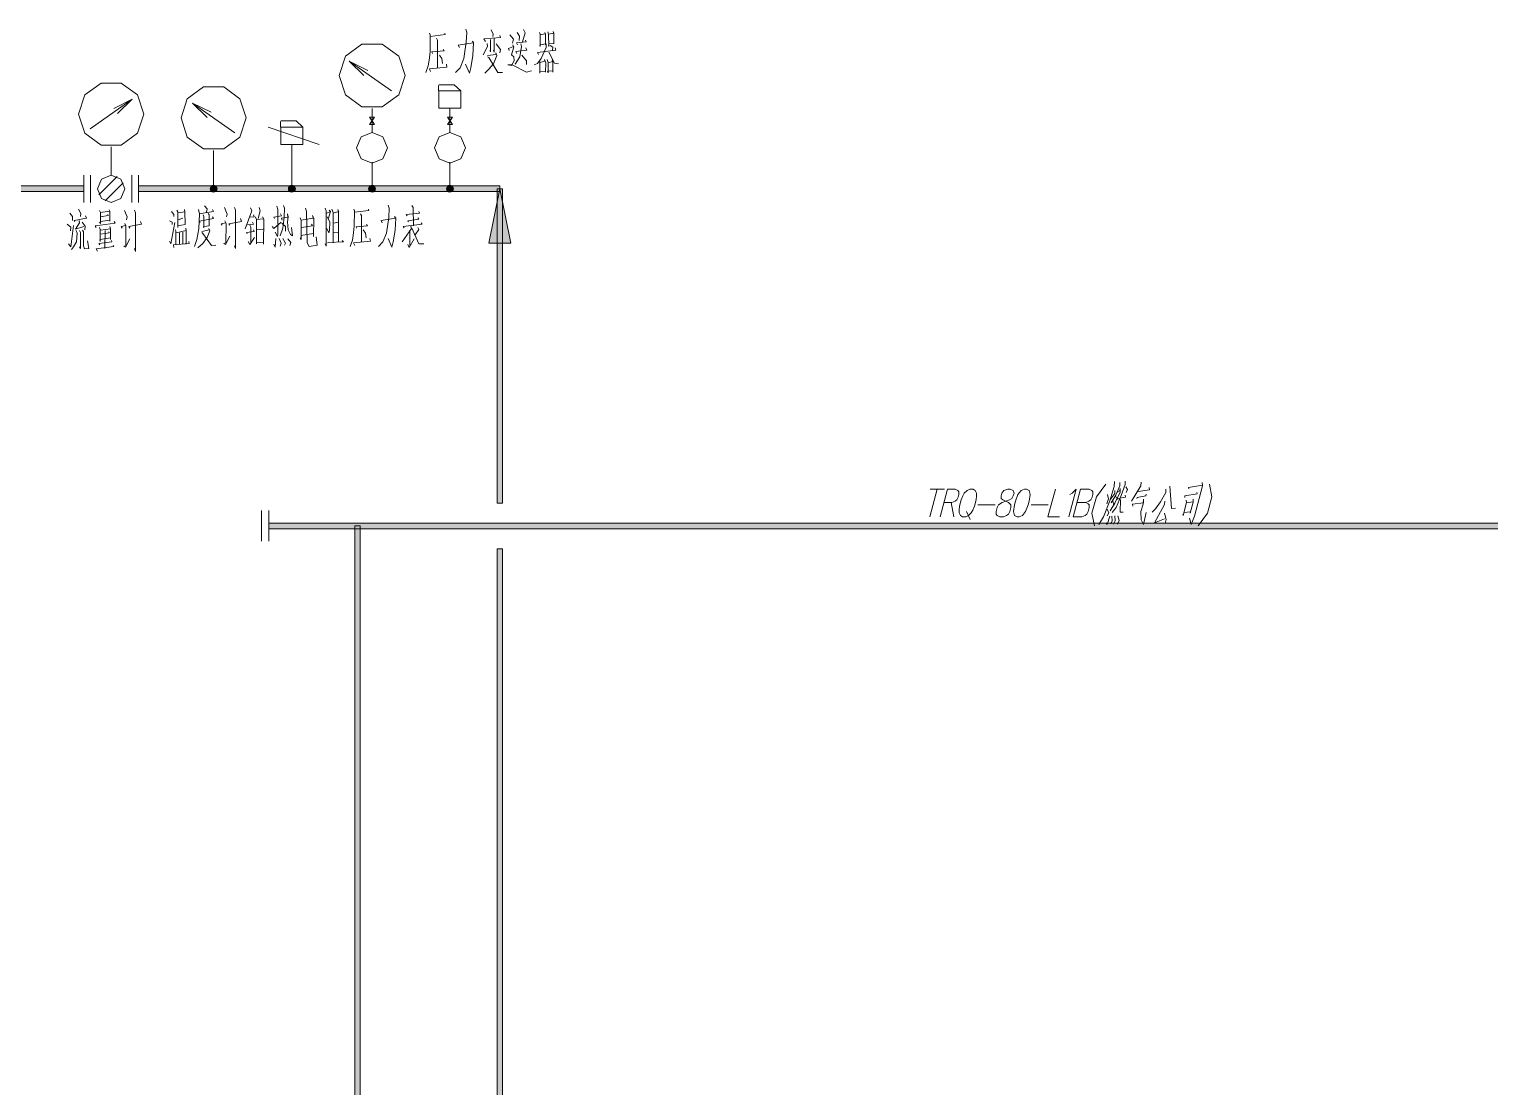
# Model space of a CAD drawing. Header units: millimetres. Extents: x 0 to 829, y 0 to 586.
# Drawn here: x 434.2 to 551.6, y 319.9 to 405 of the extents above; entities that cross this region are included whole.
import ezdxf

# ---------------------------------------------------------------- set-up
doc = ezdxf.new("R2010")
doc.units = ezdxf.units.MM

msp = doc.modelspace()

# ---------------------------------------------------------------- hatches: boundary and pattern name
h = msp.add_hatch(color=0)
h.dxf.hatch_style = 2
h.paths.add_polyline_path([(438.633306, 392.348861), (438.633306, 391.904361), (105.865083, 391.904361), (105.865083, 392.348861)])
h = msp.add_hatch(color=0)
h.dxf.hatch_style = 2
h.paths.add_polyline_path([(472.066056, 392.348861), (472.066056, 391.904361), (443.014806, 391.904361), (443.014806, 392.348861)])
h = msp.add_hatch(color=0)
h.dxf.hatch_style = 2
h.paths.add_polyline_path([(449.064944, 392.126611), (448.863861, 392.327694), (448.800361, 392.235972), (448.779194, 392.126611)])
h = msp.add_hatch(color=0)
h.dxf.hatch_style = 2
h.paths.add_polyline_path([(449.064944, 392.126611), (448.779194, 392.126611), (448.800361, 392.01725), (448.863861, 391.925528)])
h = msp.add_hatch(color=0)
h.dxf.hatch_style = 2
h.paths.add_polyline_path([(449.064944, 392.126611), (449.064944, 392.412361), (448.955583, 392.387667), (448.863861, 392.327694)])
h = msp.add_hatch(color=0)
h.dxf.hatch_style = 2
h.paths.add_polyline_path([(449.064944, 392.126611), (448.863861, 391.925528), (448.955583, 391.865556), (449.064944, 391.844389)])
h = msp.add_hatch(color=0)
h.dxf.hatch_style = 2
h.paths.add_polyline_path([(449.064944, 392.126611), (449.2625, 392.327694), (449.170778, 392.387667), (449.064944, 392.412361)])
h = msp.add_hatch(color=0)
h.dxf.hatch_style = 2
h.paths.add_polyline_path([(449.064944, 392.126611), (449.347167, 392.126611), (449.326, 392.235972), (449.2625, 392.327694)])
h = msp.add_hatch(color=0)
h.dxf.hatch_style = 2
h.paths.add_polyline_path([(449.064944, 392.126611), (449.2625, 391.925528), (449.326, 392.01725), (449.347167, 392.126611)])
h = msp.add_hatch(color=0)
h.dxf.hatch_style = 2
h.paths.add_polyline_path([(449.064944, 392.126611), (449.064944, 391.844389), (449.170778, 391.865556), (449.2625, 391.925528)])
h = msp.add_hatch(color=0)
h.dxf.hatch_style = 2
h.paths.add_polyline_path([(455.3585, 392.126611), (455.157417, 392.327694), (455.093917, 392.235972), (455.07275, 392.126611)])
h = msp.add_hatch(color=0)
h.dxf.hatch_style = 2
h.paths.add_polyline_path([(455.3585, 392.126611), (455.07275, 392.126611), (455.093917, 392.01725), (455.157417, 391.925528)])
h = msp.add_hatch(color=0)
h.dxf.hatch_style = 2
h.paths.add_polyline_path([(455.3585, 392.126611), (455.3585, 392.412361), (455.249139, 392.387667), (455.157417, 392.327694)])
h = msp.add_hatch(color=0)
h.dxf.hatch_style = 2
h.paths.add_polyline_path([(455.3585, 392.126611), (455.157417, 391.925528), (455.249139, 391.865556), (455.3585, 391.844389)])
h = msp.add_hatch(color=0)
h.dxf.hatch_style = 2
h.paths.add_polyline_path([(455.3585, 392.126611), (455.559583, 392.327694), (455.464333, 392.387667), (455.3585, 392.412361)])
h = msp.add_hatch(color=0)
h.dxf.hatch_style = 2
h.paths.add_polyline_path([(455.3585, 392.126611), (455.640722, 392.126611), (455.619556, 392.235972), (455.559583, 392.327694)])
h = msp.add_hatch(color=0)
h.dxf.hatch_style = 2
h.paths.add_polyline_path([(455.3585, 392.126611), (455.559583, 391.925528), (455.619556, 392.01725), (455.640722, 392.126611)])
h = msp.add_hatch(color=0)
h.dxf.hatch_style = 2
h.paths.add_polyline_path([(455.3585, 392.126611), (455.3585, 391.844389), (455.464333, 391.865556), (455.559583, 391.925528)])
h = msp.add_hatch(color=0)
h.dxf.hatch_style = 2
h.paths.add_polyline_path([(461.796694, 392.126611), (461.595611, 392.327694), (461.535639, 392.235972), (461.510944, 392.126611)])
h = msp.add_hatch(color=0)
h.dxf.hatch_style = 2
h.paths.add_polyline_path([(461.796694, 392.126611), (461.510944, 392.126611), (461.535639, 392.01725), (461.595611, 391.925528)])
h = msp.add_hatch(color=0)
h.dxf.hatch_style = 2
h.paths.add_polyline_path([(461.796694, 392.126611), (461.796694, 392.412361), (461.687333, 392.387667), (461.595611, 392.327694)])
h = msp.add_hatch(color=0)
h.dxf.hatch_style = 2
h.paths.add_polyline_path([(461.796694, 392.126611), (461.595611, 391.925528), (461.687333, 391.865556), (461.796694, 391.844389)])
h = msp.add_hatch(color=0)
h.dxf.hatch_style = 2
h.paths.add_polyline_path([(461.796694, 392.126611), (461.997778, 392.327694), (461.906056, 392.387667), (461.796694, 392.412361)])
h = msp.add_hatch(color=0)
h.dxf.hatch_style = 2
h.paths.add_polyline_path([(461.796694, 392.126611), (462.078917, 392.126611), (462.05775, 392.235972), (461.997778, 392.327694)])
h = msp.add_hatch(color=0)
h.dxf.hatch_style = 2
h.paths.add_polyline_path([(461.796694, 392.126611), (461.997778, 391.925528), (462.05775, 392.01725), (462.078917, 392.126611)])
h = msp.add_hatch(color=0)
h.dxf.hatch_style = 2
h.paths.add_polyline_path([(461.796694, 392.126611), (461.796694, 391.844389), (461.906056, 391.865556), (461.997778, 391.925528)])
h = msp.add_hatch(color=0)
h.dxf.hatch_style = 2
h.paths.add_polyline_path([(468.0585, 392.126611), (467.857417, 392.327694), (467.797444, 392.235972), (467.77275, 392.126611)])
h = msp.add_hatch(color=0)
h.dxf.hatch_style = 2
h.paths.add_polyline_path([(468.0585, 392.126611), (467.77275, 392.126611), (467.797444, 392.01725), (467.857417, 391.925528)])
h = msp.add_hatch(color=0)
h.dxf.hatch_style = 2
h.paths.add_polyline_path([(468.0585, 392.126611), (468.0585, 392.412361), (467.949139, 392.387667), (467.857417, 392.327694)])
h = msp.add_hatch(color=0)
h.dxf.hatch_style = 2
h.paths.add_polyline_path([(468.0585, 392.126611), (467.857417, 391.925528), (467.949139, 391.865556), (468.0585, 391.844389)])
h = msp.add_hatch(color=0)
h.dxf.hatch_style = 2
h.paths.add_polyline_path([(468.0585, 392.126611), (468.259583, 392.327694), (468.167861, 392.387667), (468.0585, 392.412361)])
h = msp.add_hatch(color=0)
h.dxf.hatch_style = 2
h.paths.add_polyline_path([(468.0585, 392.126611), (468.340722, 392.126611), (468.319556, 392.235972), (468.259583, 392.327694)])
h = msp.add_hatch(color=0)
h.dxf.hatch_style = 2
h.paths.add_polyline_path([(468.0585, 392.126611), (468.259583, 391.925528), (468.319556, 392.01725), (468.340722, 392.126611)])
h = msp.add_hatch(color=0)
h.dxf.hatch_style = 2
h.paths.add_polyline_path([(468.0585, 392.126611), (468.0585, 391.844389), (468.167861, 391.865556), (468.259583, 391.925528)])
h = msp.add_hatch(color=0)
h.dxf.hatch_style = 2
h.paths.add_polyline_path([(472.066056, 392.126611), (472.940944, 387.745111), (471.187639, 387.745111)])
h = msp.add_hatch(color=0)
h.dxf.hatch_style = 2
h.paths.add_polyline_path([(472.288306, 366.860667), (471.843806, 366.860667), (471.843806, 392.126611), (472.288306, 392.126611)])
h = msp.add_hatch(color=0)
h.dxf.hatch_style = 2
h.paths.add_polyline_path([(453.492306, 364.800444), (453.492306, 365.244944), (584.058889, 365.244944), (584.058889, 364.800444)])
h = msp.add_hatch(color=0)
h.dxf.hatch_style = 2
h.paths.add_polyline_path([(460.844194, 294.513), (460.399694, 294.513), (460.399694, 365.022694), (460.844194, 365.022694)])
h = msp.add_hatch(color=0)
h.dxf.hatch_style = 2
h.paths.add_polyline_path([(472.288306, 266.523611), (471.843806, 266.523611), (471.843806, 363.184722), (472.288306, 363.184722)])

# ---------------------------------------------------------------- linework, layer by layer
at = {"color": 0, "lineweight": 0}
for points in [[(466.421611, 404.632583), (466.474528, 404.487944), (466.456889, 403.182667), (466.403972, 402.632333), (466.301667, 401.993806), (466.107639, 401.471694)], [(467.673972, 404.516167), (466.474528, 404.371528)], [(467.067194, 404.08225), (466.979, 404.226889)], [(467.067194, 404.08225), (467.067194, 401.820944)], [(467.673972, 404.516167), (467.656333, 404.632583)], [(469.413167, 404.689028), (469.36025, 403.905861), (469.16975, 402.604111), (468.873417, 401.849167), (468.510056, 401.471694)], [(468.8205, 403.471944), (468.718194, 403.676556), (469.935278, 403.849417), (469.864722, 403.994056), (469.952917, 403.849417), (469.9, 402.833417), (469.744778, 401.849167), (469.621306, 401.41525), (469.307333, 402.138444)], [(469.413167, 404.689028), (469.324972, 404.950083)], [(470.908944, 403.965833), (470.767833, 404.166917), (472.126028, 404.283333), (472.055472, 404.456194)], [(471.325222, 403.126222), (471.325222, 404.110472)], [(471.533361, 404.544389), (471.3605, 404.893639)], [(471.533361, 404.544389), (471.498083, 404.371528)], [(471.603917, 403.094472), (471.603917, 404.226889)], [(473.152611, 404.138694), (472.873917, 404.487944)], [(473.152611, 404.138694), (473.082056, 403.821194)], [(473.498333, 403.704778), (473.413667, 403.849417), (474.179194, 403.937611), (474.126278, 404.08225)], [(473.657083, 404.39975), (473.463056, 404.689028)], [(473.657083, 404.39975), (473.621806, 404.0505)], [(474.108639, 404.660806), (473.9005, 403.937611)], [(474.108639, 404.660806), (473.967528, 404.921861)], [(475.308083, 404.544389), (475.255167, 404.689028)], [(475.308083, 404.544389), (475.308083, 403.560139), (475.272806, 403.644806)], [(475.706722, 404.572611), (475.308083, 404.487944)], [(475.706722, 404.572611), (475.674972, 404.689028), (475.742, 404.544389), (475.742, 403.704778), (475.742, 403.761222), (475.343361, 403.704778)], [(475.985417, 404.544389), (475.918389, 404.749)], [(476.405222, 404.632583), (475.967778, 404.544389)], [(475.985417, 404.544389), (476.003056, 403.560139), (475.967778, 403.644806)], [(476.405222, 404.632583), (476.352306, 404.777222), (476.419333, 404.604361), (476.419333, 403.761222), (476.419333, 403.821194), (476.003056, 403.792972)], [(464.446056, 401.22475), (463.941583, 402.784028), (462.615139, 403.747111), (460.97825, 403.747111), (459.651806, 402.784028), (459.143806, 401.22475)], [(466.647389, 403.009806), (466.612111, 403.126222), (467.585778, 403.210889), (467.501111, 403.327306)], [(467.222417, 402.865167), (467.412917, 402.604111), (467.465833, 402.198417)], [(471.081806, 403.560139), (470.736083, 402.893389)], [(471.776778, 402.921611), (471.7415, 403.038028), (471.829694, 402.833417), (471.551, 402.166667), (471.152361, 401.704528), (470.856028, 401.41525)], [(471.081806, 403.560139), (471.046528, 403.792972)], [(471.776778, 402.921611), (471.064167, 402.833417)], [(471.081806, 402.720528), (471.187639, 402.688778), (471.917889, 401.471694), (472.28125, 401.471694)], [(471.272306, 403.239111), (471.325222, 403.126222)], [(471.551, 403.270861), (471.603917, 403.094472)], [(471.759139, 403.761222), (472.126028, 403.327306), (472.073111, 403.038028)], [(472.803361, 403.239111), (472.750444, 403.387278), (473.17025, 403.560139), (473.117333, 403.704778), (473.187889, 403.531917), (472.993861, 402.893389), (473.187889, 402.720528), (473.205528, 402.3995), (472.993861, 402.022028), (472.718694, 402.082), (473.046778, 402.082), (474.196833, 401.499917), (474.613111, 401.616333)], [(473.812306, 403.560139), (473.674722, 402.720528), (473.290194, 402.138444)], [(473.431306, 403.009806), (473.36075, 403.154444), (474.228583, 403.270861), (474.161556, 403.443722)], [(473.812306, 403.560139), (473.74175, 403.761222)], [(473.847583, 402.865167), (474.196833, 402.3995), (474.196833, 402.110222)], [(475.777278, 403.471944), (475.396278, 402.604111), (475.082306, 402.198417), (474.838889, 402.082)], [(475.184611, 402.921611), (475.099944, 403.06625), (476.578083, 403.270861), (476.507528, 403.443722)], [(475.777278, 403.471944), (475.777278, 403.761222)], [(476.003056, 403.094472), (476.47225, 402.226639), (476.786222, 402.166667)], [(476.108889, 403.644806), (476.317028, 403.500167), (476.299389, 403.270861)], [(463.352444, 399.990028), (459.96225, 402.381861)], [(459.96225, 402.381861), (461.447444, 401.6375)], [(459.96225, 402.381861), (461.147583, 401.22475)], [(466.403972, 401.760972), (467.811556, 401.909139), (467.779806, 402.138444)], [(466.403972, 401.760972), (466.492167, 401.559889)], [(475.689083, 402.371278), (475.290444, 402.283083)], [(475.290444, 401.41525), (475.290444, 402.343056)], [(475.689083, 402.371278), (475.657333, 402.515917), (475.759639, 402.254861), (475.742, 401.499917), (475.724361, 401.588111), (475.308083, 401.559889)], [(475.950139, 402.283083), (475.883111, 402.515917)], [(475.950139, 402.283083), (475.950139, 401.443472), (475.90075, 401.588111)], [(475.9325, 402.254861), (476.317028, 402.343056), (476.28175, 402.487694), (476.334667, 402.283083), (476.334667, 401.499917), (476.334667, 401.616333), (475.950139, 401.588111)], [(443.445194, 398.127361), (442.94425, 399.669), (441.635444, 400.617972), (440.016194, 400.617972), (438.703861, 399.669), (438.202917, 398.127361)], [(451.682556, 397.816917), (451.181611, 399.355028), (449.872806, 400.307528), (448.253556, 400.307528), (446.94475, 399.355028), (446.443806, 397.816917)], [(459.143806, 401.22475), (459.651806, 399.665472), (460.97825, 398.702389), (462.615139, 398.702389), (463.941583, 399.665472), (464.446056, 401.22475)], [(467.130694, 400.434528), (467.130694, 399.990028)], [(468.40775, 400.480389), (467.176556, 400.480389)], [(468.940444, 399.990028), (468.40775, 400.480389)], [(439.130722, 396.931444), (442.520917, 399.323278)], [(442.520917, 399.323278), (441.032194, 398.578917)], [(442.520917, 399.323278), (441.335583, 398.166167)], [(467.176556, 399.990028), (468.940444, 399.990028)], [(467.176556, 398.596556), (467.176556, 399.990028)], [(468.940444, 399.990028), (468.940444, 398.596556)], [(438.202917, 398.127361), (438.703861, 396.58925), (440.016194, 395.63675), (441.635444, 395.63675), (442.94425, 396.58925), (443.445194, 398.127361)], [(450.758278, 396.621), (447.368083, 399.012833)], [(447.368083, 399.012833), (448.853278, 398.268472)], [(447.368083, 399.012833), (448.553417, 397.855722)], [(461.796694, 398.575389), (461.796694, 396.645694)], [(468.940444, 398.596556), (467.176556, 398.596556)], [(468.0585, 398.596556), (468.0585, 396.645694)], [(446.443806, 397.816917), (446.94475, 396.275278), (448.253556, 395.322778), (449.872806, 395.322778), (451.181611, 396.275278), (451.682556, 397.816917)], [(453.4535, 397.083139), (457.538667, 395.689667)], [(454.427167, 397.527639), (454.427167, 397.083139)], [(455.704222, 397.5735), (454.473028, 397.5735)], [(454.473028, 395.689667), (454.473028, 397.083139)], [(454.473028, 397.083139), (456.240444, 397.083139)], [(456.240444, 397.083139), (455.704222, 397.5735)], [(456.240444, 397.083139), (456.240444, 395.689667)], [(461.599139, 397.876889), (461.99425, 397.876889)], [(461.599139, 397.876889), (461.99425, 397.294806)], [(461.99425, 397.876889), (461.599139, 397.294806)], [(461.99425, 397.294806), (461.599139, 397.294806)], [(468.256056, 397.876889), (467.860944, 397.876889)], [(467.860944, 397.876889), (468.256056, 397.294806)], [(468.256056, 397.876889), (467.860944, 397.294806)], [(468.256056, 397.294806), (467.860944, 397.294806)], [(456.240444, 395.689667), (454.473028, 395.689667)], [(455.3585, 395.689667), (455.3585, 392.126611)], [(463.034944, 395.4145), (462.671583, 396.289389), (461.796694, 396.65275), (460.921806, 396.289389), (460.558444, 395.4145)], [(469.29675, 395.4145), (468.933389, 396.289389), (468.0585, 396.65275), (467.183611, 396.289389), (466.82025, 395.4145)], [(440.824056, 395.506222), (440.824056, 393.22375)], [(449.064944, 395.195778), (449.064944, 392.126611)], [(460.558444, 395.4145), (460.921806, 394.539611), (461.796694, 394.17625), (462.671583, 394.539611), (463.034944, 395.4145)], [(466.82025, 395.4145), (467.183611, 394.539611), (468.0585, 394.17625), (468.933389, 394.539611), (469.29675, 395.4145)], [(461.796694, 394.253861), (461.796694, 392.126611)], [(468.0585, 394.253861), (468.0585, 392.126611)], [(438.633306, 391.033), (438.633306, 393.22375)], [(439.158944, 391.033), (439.158944, 393.22375)], [(441.310889, 393.107333), (439.843333, 391.639778)], [(441.804778, 392.613444), (440.337222, 391.145889)], [(442.489167, 391.033), (442.489167, 393.22375)], [(443.014806, 391.033), (443.014806, 393.22375)], [(437.730194, 389.907639), (437.500889, 390.158111)], [(437.730194, 389.907639), (437.730194, 389.579556)], [(437.913639, 389.494889), (437.86425, 389.579556), (438.859083, 389.770056), (438.774417, 389.935861)], [(438.393417, 390.129889), (438.195861, 390.489722)], [(438.393417, 390.129889), (438.361667, 389.882944)], [(439.966806, 390.214556), (439.966806, 389.329083), (439.885667, 389.438444)], [(439.966806, 390.214556), (439.899778, 390.376833)], [(440.711167, 390.323917), (439.952694, 390.214556)], [(440.580639, 389.964083), (439.966806, 389.854722)], [(440.711167, 390.323917), (440.679417, 390.433278), (440.711167, 390.323917), (440.728806, 389.523111), (440.728806, 389.60425), (439.984444, 389.494889)], [(440.580639, 389.964083), (440.548889, 390.04875)], [(442.11875, 389.854722), (441.889444, 390.376833)], [(442.11875, 389.854722), (442.05525, 389.632472)], [(442.781972, 390.186333), (442.700833, 390.405056)], [(442.781972, 390.186333), (442.781972, 387.092472), (442.714944, 387.314722)], [(445.868778, 390.052278), (445.688861, 390.30275)], [(445.868778, 390.052278), (445.868778, 389.886472)], [(446.18275, 390.274528), (446.11925, 390.412111)], [(446.18275, 390.274528), (446.18275, 389.004528)], [(446.747194, 390.274528), (446.715444, 390.465028), (446.747194, 390.274528), (446.764833, 389.251472), (446.200389, 389.142111)], [(446.747194, 390.274528), (446.200389, 390.189861)], [(446.218028, 389.639528), (446.581389, 389.748889)], [(447.840806, 390.465028), (447.921944, 390.108722), (447.872556, 388.891639), (447.70675, 388.037917), (447.526833, 387.484056)], [(449.050833, 390.30275), (447.907833, 390.108722)], [(447.988972, 389.417278), (447.921944, 389.526639), (449.050833, 389.720667), (448.966167, 389.85825)], [(448.271194, 389.886472), (448.221806, 390.024056)], [(448.271194, 389.886472), (448.271194, 389.004528), (448.221806, 389.03275)], [(448.634556, 390.136944), (448.701583, 390.024056), (448.701583, 389.142111), (448.288833, 389.085667)], [(448.320583, 390.743722), (448.535778, 390.521472), (448.504028, 390.246306)], [(449.050833, 390.30275), (448.966167, 390.465028)], [(450.158556, 390.0805), (449.925722, 390.606139)], [(450.158556, 390.0805), (450.091528, 389.85825)], [(450.37375, 389.198556), (450.292611, 389.307917), (451.301556, 389.501944), (451.220417, 389.720667)], [(450.821778, 390.412111), (450.737111, 390.630833)], [(450.821778, 390.412111), (450.821778, 387.321778), (450.75475, 387.5405)], [(452.134111, 390.338028), (451.587306, 388.902222)], [(452.331667, 389.868833), (451.936556, 389.840611)], [(452.134111, 390.338028), (452.017694, 390.5885)], [(452.331667, 389.868833), (452.268167, 390.034639)], [(452.515111, 389.674806), (452.398694, 389.868833)], [(452.515111, 389.650111), (453.061917, 389.703028), (452.994889, 389.868833), (453.093667, 389.674806), (453.079556, 387.660444)], [(452.797333, 390.338028), (452.649167, 389.73125)], [(452.797333, 390.338028), (452.712667, 390.613194)], [(453.957972, 389.73125), (453.890944, 389.840611), (454.518889, 389.9535), (454.451861, 390.119306)], [(454.236667, 390.447389), (454.222556, 388.46125), (454.187278, 388.295444), (454.021472, 388.627056)], [(454.236667, 390.447389), (454.137889, 390.726083)], [(454.769361, 390.560278), (454.734083, 389.815917), (454.617667, 388.958667), (454.420111, 388.351889)], [(454.585917, 389.593667), (454.518889, 389.759472), (455.033944, 389.840611), (454.998667, 390.119306), (455.048056, 389.868833), (454.998667, 389.456083), (455.048056, 388.821083), (455.2315, 388.46125), (455.397306, 388.351889), (455.330278, 389.015111)], [(454.769361, 390.560278), (454.684694, 390.779)], [(456.109917, 389.565444), (456.011139, 389.787694)], [(457.069472, 389.759472), (457.002444, 389.978194), (457.10475, 389.73125), (457.087111, 388.295444), (457.087111, 388.517694), (456.074639, 388.380111)], [(457.069472, 389.759472), (456.109917, 389.593667)], [(456.540306, 390.285111), (456.441528, 390.560278)], [(456.540306, 390.285111), (456.572056, 387.773333), (456.737861, 387.494639), (457.383444, 387.579306), (457.302306, 388.267222)], [(458.113694, 390.338028), (458.029028, 390.560278)], [(458.113694, 390.338028), (458.113694, 387.522861), (458.029028, 387.688667)], [(458.113694, 390.144), (458.445306, 390.309806)], [(458.395917, 389.456083), (458.194833, 389.868833)], [(458.360639, 390.394472), (458.445306, 390.285111), (458.261861, 389.674806)], [(458.674611, 390.228667), (458.575833, 390.475611)], [(459.122639, 390.285111), (458.674611, 390.172222)], [(458.674611, 390.228667), (458.674611, 387.773333)], [(459.122639, 390.285111), (459.055611, 390.447389), (459.108528, 390.285111), (459.108528, 387.882694)], [(460.332667, 390.496778), (460.382056, 390.359194), (460.367944, 389.117417), (460.318556, 388.591778), (460.21625, 387.985), (460.036333, 387.487583)], [(461.525056, 390.387417), (460.382056, 390.249833)], [(460.9465, 389.974667), (460.861833, 390.11225)], [(460.9465, 389.974667), (460.9465, 387.819194)], [(461.525056, 390.387417), (461.510944, 390.496778)], [(463.183111, 390.553222), (463.133722, 389.808861), (462.950278, 388.567083), (462.668056, 387.847417), (462.322333, 387.487583)], [(462.618667, 389.392583), (462.519889, 389.586611), (463.680528, 389.752417), (463.6135, 389.89), (463.694639, 389.752417), (463.64525, 388.785806), (463.497083, 387.847417), (463.380667, 387.434667), (463.084333, 388.122583)], [(463.183111, 390.553222), (463.098444, 390.800167)], [(464.622444, 389.946444), (464.541306, 390.055806), (465.617278, 390.165167), (465.55025, 390.306278)], [(464.738861, 389.47725), (464.671833, 389.558389), (465.55025, 389.671278), (465.483222, 389.780639)], [(464.985806, 390.775472), (465.102222, 390.609667), (465.119861, 389.145639)], [(437.582028, 389.025694), (437.285694, 389.272639)], [(437.582028, 389.025694), (437.564389, 388.750528)], [(437.582028, 387.452306), (437.814861, 389.163278)], [(438.097083, 388.5565), (438.047694, 387.865056), (437.814861, 387.452306), (437.649056, 387.233583)], [(438.294639, 389.385528), (437.963028, 388.888111), (438.62625, 389.082139)], [(438.097083, 388.5565), (438.030056, 388.77875)], [(438.294639, 389.385528), (438.262889, 389.579556)], [(438.361667, 388.612944), (438.361667, 387.314722), (438.277, 387.452306)], [(438.361667, 388.612944), (438.294639, 388.77875)], [(438.509833, 389.438444), (438.742667, 389.110361), (438.725028, 388.831667)], [(438.527472, 388.803444), (438.5945, 388.665861), (438.5945, 387.536972), (438.675639, 387.2865), (439.024889, 387.314722), (438.940222, 387.949722)], [(439.621083, 388.997472), (439.554056, 389.135056), (441.145083, 389.357306), (441.060417, 389.494889)], [(439.952694, 388.859889), (439.885667, 388.997472)], [(439.952694, 388.859889), (439.952694, 387.893278), (439.917417, 388.030861)], [(440.764083, 388.916333), (440.711167, 389.082139), (440.778194, 388.916333), (440.778194, 388.059083), (440.778194, 388.171972), (439.952694, 388.059083)], [(440.764083, 388.916333), (439.966806, 388.803444)], [(440.679417, 388.584722), (439.966806, 388.475361)], [(440.330167, 387.314722), (440.347806, 388.77875)], [(440.679417, 388.584722), (440.630028, 388.665861)], [(441.706, 388.96925), (441.638972, 389.082139), (442.005861, 389.163278), (441.921194, 389.329083), (442.019972, 389.110361), (442.005861, 387.50875)], [(442.337472, 388.96925), (442.252806, 389.082139), (443.26175, 389.272639), (443.180611, 389.494889)], [(445.720611, 389.4455), (445.523056, 389.554861)], [(445.635944, 387.706306), (445.935806, 389.417278)], [(445.720611, 389.4455), (445.720611, 389.251472)], [(446.016944, 388.729361), (445.985194, 388.838722)], [(446.016944, 388.729361), (446.016944, 387.649861)], [(446.052222, 388.58825), (446.863611, 388.782278), (446.828333, 388.948083), (446.863611, 388.782278), (446.863611, 387.678083)], [(446.334444, 388.58825), (446.334444, 387.649861)], [(446.599028, 387.678083), (446.581389, 388.644694)], [(448.733333, 388.8105), (448.669833, 388.919861), (448.768611, 388.729361), (448.535778, 388.203722), (448.204167, 387.734528), (447.791417, 387.374694)], [(448.105389, 388.616472), (448.204167, 388.535333), (448.899139, 387.568722), (449.248389, 387.596944)], [(448.733333, 388.8105), (448.123028, 388.701139)], [(449.745806, 389.198556), (449.678778, 389.307917), (450.042139, 389.389056), (449.961, 389.554861), (450.059778, 389.336139), (450.042139, 387.734528)], [(451.753111, 388.489472), (451.703722, 388.598833), (452.317556, 388.6835), (452.268167, 388.821083)], [(452.268167, 389.290278), (451.788389, 389.233833)], [(452.052972, 389.039806), (451.968306, 389.205611)], [(452.052972, 389.039806), (452.052972, 387.773333)], [(452.268167, 389.290278), (452.1835, 389.427861)], [(452.515111, 389.674806), (452.497472, 387.688667)], [(453.044278, 388.874), (452.515111, 388.821083)], [(453.890944, 388.930444), (453.774528, 389.09625)], [(453.890944, 388.930444), (454.487139, 389.427861)], [(454.8505, 389.09625), (454.536528, 389.371417)], [(454.8505, 389.09625), (454.832861, 388.711722)], [(456.109917, 389.565444), (456.092278, 388.0485), (456.02525, 388.186083)], [(457.002444, 389.152694), (456.109917, 389.015111)], [(457.002444, 389.152694), (456.938944, 389.290278)], [(458.395917, 389.456083), (458.378278, 388.764639), (458.328889, 388.570611), (458.163083, 388.930444)], [(458.69225, 389.371417), (459.108528, 389.427861)], [(459.108528, 388.627056), (458.69225, 388.570611)], [(460.547861, 388.951611), (460.516111, 389.060972), (461.443917, 389.145639), (461.35925, 389.255)], [(461.094667, 388.814028), (461.278111, 388.567083), (461.3275, 388.179028)], [(464.971694, 388.923389), (464.209694, 387.847417)], [(464.389611, 388.979833), (464.308472, 389.089194), (465.814833, 389.283222), (465.733694, 389.392583)], [(464.82, 387.57225), (464.82, 388.785806)], [(464.971694, 388.923389), (464.922306, 389.117417)], [(465.567889, 387.709833), (465.003444, 388.951611)], [(465.567889, 388.84225), (465.250389, 388.4295)], [(465.567889, 388.84225), (465.483222, 389.008056)], [(437.582028, 387.452306), (437.402111, 387.702778)], [(439.635194, 387.2865), (441.042778, 387.480528), (440.993389, 387.589889)], [(439.917417, 387.618111), (439.850389, 387.727472), (440.876972, 387.865056), (440.862861, 387.977944)], [(441.970583, 387.424083), (441.840056, 387.536972)], [(441.970583, 387.424083), (442.337472, 388.087306)], [(445.635944, 387.706306), (445.505417, 387.900333)], [(445.837028, 387.625167), (447.110556, 387.734528), (447.061167, 387.872111)], [(445.837028, 387.625167), (445.868778, 387.402917)], [(450.010389, 387.649861), (449.876333, 387.76275)], [(450.010389, 387.649861), (450.37375, 388.313083)], [(451.837778, 387.882694), (451.985944, 387.632222), (452.349306, 388.214306)], [(452.483361, 387.773333), (453.061917, 387.82625)], [(454.007361, 387.441722), (453.890944, 387.660444)], [(454.007361, 387.441722), (454.05675, 388.129639)], [(454.487139, 387.745111), (454.321333, 388.129639)], [(454.487139, 387.745111), (454.402472, 387.522861)], [(454.8505, 387.745111), (454.635306, 388.129639)], [(454.8505, 387.745111), (454.751722, 387.579306)], [(455.016306, 388.101417), (455.280889, 387.798028), (455.19975, 387.551083)], [(458.230111, 387.798028), (459.489528, 387.854472), (459.404861, 387.963833)], [(458.230111, 387.798028), (458.261861, 387.773333)], [(460.318556, 387.766278), (461.659111, 387.903861), (461.623833, 388.122583)], [(460.318556, 387.766278), (460.399694, 387.57225)], [(464.671833, 387.653389), (464.78825, 387.406444), (465.16925, 388.097889)], [(465.567889, 387.709833), (465.948889, 387.709833)], [(439.635194, 387.2865), (439.733972, 387.120694)], [(521.433778, 368.183583), (521.465528, 368.589278)], [(522.326306, 368.356444), (522.315722, 368.6175)], [(507.227417, 367.968389), (506.63475, 365.76)], [(506.648861, 367.968389), (507.805972, 367.968389)], [(507.446139, 365.76), (508.035278, 367.968389), (508.673806, 367.968389), (508.874889, 367.862556), (508.963083, 367.756722), (508.966611, 367.548583), (508.910167, 367.336917), (508.79375, 367.12525), (508.652639, 367.019417), (508.391583, 366.917111), (507.756583, 366.917111)], [(516.713611, 367.968389), (516.120944, 365.76), (517.045222, 365.76)], [(517.87425, 367.548583), (518.075333, 367.650889), (518.389306, 367.968389), (517.800167, 365.76)], [(518.145889, 365.76), (518.738556, 367.968389), (519.43, 367.968389), (519.634611, 367.862556), (519.722806, 367.756722), (519.722806, 367.548583), (519.666361, 367.336917), (519.553472, 367.12525), (519.408833, 367.019417), (519.151306, 366.917111), (518.456333, 366.917111)], [(520.759972, 368.388194), (520.012083, 367.372194), (519.655778, 366.038694), (519.856861, 365.022694)], [(521.433778, 368.183583), (521.084528, 367.051167), (520.590639, 365.745889), (520.220222, 365.139111)], [(520.897556, 367.545056), (520.996333, 367.195806), (520.855222, 366.790111)], [(521.49375, 367.629722), (521.091583, 367.079389)], [(521.716, 367.746139), (521.899444, 367.834333), (521.920611, 368.035417), (521.910028, 367.746139), (521.49375, 366.850083), (521.105694, 366.239778)], [(521.881806, 368.240028), (521.567833, 367.485083), (521.197417, 366.878306)], [(522.326306, 368.356444), (522.005278, 367.456861), (521.589, 366.500833), (521.275028, 366.095139)], [(521.49375, 367.629722), (521.49375, 367.862556)], [(521.641917, 367.224028), (521.550194, 367.428639)], [(521.744222, 367.139361), (521.719528, 367.224028), (522.340417, 367.340444), (522.315722, 367.485083)], [(521.881806, 368.240028), (521.888861, 368.501083)], [(522.38275, 368.151833), (522.520333, 367.95075), (522.393333, 367.717917)], [(523.585722, 368.240028), (522.830778, 367.022944)], [(523.268222, 367.224028), (523.275278, 367.312222), (523.991417, 367.428639), (523.998472, 367.573278)], [(524.280694, 367.922528), (523.367, 367.777889)], [(523.585722, 368.240028), (523.617472, 368.529306)], [(524.280694, 367.922528), (524.256, 368.123611)], [(525.600083, 367.717917), (525.159111, 366.9665), (524.764, 366.384417), (524.502944, 366.123361)], [(525.600083, 367.717917), (525.603611, 367.978972)], [(526.044583, 366.412639), (525.921111, 368.211806)], [(527.131139, 367.312222), (527.1135, 367.428639), (528.101278, 367.6015), (528.083639, 367.717917)], [(527.445111, 368.007194), (527.413361, 368.123611), (528.528139, 368.296472), (528.503444, 368.501083), (528.54225, 368.240028), (527.893139, 365.805861), (527.617972, 365.139111), (527.4945, 365.633)], [(528.185944, 365.022694), (528.933833, 366.038694), (529.290139, 367.372194), (529.089056, 368.388194)], [(452.903167, 363.7915), (452.903167, 366.253889)], [(453.492306, 363.7915), (453.492306, 366.253889)], [(508.335139, 366.917111), (508.543278, 365.76)], [(510.4765, 366.705444), (511.862917, 366.705444)], [(514.755694, 366.705444), (516.142111, 366.705444)], [(519.151306, 366.917111), (519.352389, 366.811278), (519.440583, 366.705444), (519.440583, 366.493778), (519.355917, 366.179806), (519.243028, 365.968139), (519.098389, 365.865833), (518.840861, 365.76), (518.145889, 365.76)], [(520.883444, 366.356194), (521.010444, 366.066917), (520.886972, 365.834083)], [(521.338528, 367.051167), (521.412611, 366.673694)], [(521.93825, 367.139361), (521.934722, 366.123361), (522.1605, 366.123361)], [(522.918972, 366.761889), (523.793861, 366.878306), (523.807972, 367.167583), (523.765639, 366.761889), (523.578667, 366.183333), (523.606889, 365.516583), (523.790333, 365.139111), (524.016111, 366.095139)], [(522.918972, 366.761889), (522.943667, 366.61725)], [(525.49425, 366.733667), (524.689917, 365.28375), (525.49425, 365.60125)], [(525.49425, 366.733667), (525.522472, 367.022944)], [(526.044583, 366.412639), (526.372667, 366.444389)], [(527.261667, 366.906528), (526.982972, 365.862306), (526.965333, 365.978722)], [(527.236972, 366.878306), (527.787306, 366.9665), (527.776722, 367.167583), (527.794361, 366.93475), (527.554472, 366.038694), (527.586222, 366.151583), (527.046472, 366.095139)], [(527.261667, 366.906528), (527.229917, 367.079389)], [(509.583972, 366.179806), (509.876778, 365.548333)], [(520.8905, 365.139111), (520.784667, 365.28375)], [(520.8905, 365.139111), (521.102167, 365.805861)], [(521.285611, 365.428389), (521.162139, 365.195556)], [(521.285611, 365.428389), (521.260917, 365.805861)], [(521.5255, 365.428389), (521.391444, 365.167333)], [(521.5255, 365.428389), (521.490222, 365.834083)], [(521.730111, 365.834083), (521.853583, 365.456611), (521.712472, 365.167333)], [(525.483667, 366.038694), (525.607139, 365.544806), (525.536583, 365.227306)]]:
    msp.add_lwpolyline(points, dxfattribs=at)
for points in [[(438.633306, 392.348861), (438.633306, 391.904361), (105.865083, 391.904361), (105.865083, 392.348861)], [(439.730444, 392.126611), (440.051472, 392.902722), (440.824056, 393.22375), (441.600167, 392.902722), (441.921194, 392.126611), (441.600167, 391.354028), (440.824056, 391.033), (440.051472, 391.354028)], [(472.066056, 392.348861), (472.066056, 391.904361), (443.014806, 391.904361), (443.014806, 392.348861)], [(449.064944, 392.126611), (448.863861, 392.327694), (448.800361, 392.235972), (448.779194, 392.126611)], [(449.064944, 392.126611), (448.779194, 392.126611), (448.800361, 392.01725), (448.863861, 391.925528)], [(449.064944, 392.126611), (449.064944, 392.412361), (448.955583, 392.387667), (448.863861, 392.327694)], [(449.064944, 392.126611), (448.863861, 391.925528), (448.955583, 391.865556), (449.064944, 391.844389)], [(449.064944, 392.126611), (449.2625, 392.327694), (449.170778, 392.387667), (449.064944, 392.412361)], [(449.064944, 392.126611), (449.347167, 392.126611), (449.326, 392.235972), (449.2625, 392.327694)], [(449.064944, 392.126611), (449.2625, 391.925528), (449.326, 392.01725), (449.347167, 392.126611)], [(449.064944, 392.126611), (449.064944, 391.844389), (449.170778, 391.865556), (449.2625, 391.925528)], [(455.3585, 392.126611), (455.157417, 392.327694), (455.093917, 392.235972), (455.07275, 392.126611)], [(455.3585, 392.126611), (455.07275, 392.126611), (455.093917, 392.01725), (455.157417, 391.925528)], [(455.3585, 392.126611), (455.3585, 392.412361), (455.249139, 392.387667), (455.157417, 392.327694)], [(455.3585, 392.126611), (455.157417, 391.925528), (455.249139, 391.865556), (455.3585, 391.844389)], [(455.3585, 392.126611), (455.559583, 392.327694), (455.464333, 392.387667), (455.3585, 392.412361)], [(455.3585, 392.126611), (455.640722, 392.126611), (455.619556, 392.235972), (455.559583, 392.327694)], [(455.3585, 392.126611), (455.559583, 391.925528), (455.619556, 392.01725), (455.640722, 392.126611)], [(455.3585, 392.126611), (455.3585, 391.844389), (455.464333, 391.865556), (455.559583, 391.925528)], [(461.796694, 392.126611), (461.595611, 392.327694), (461.535639, 392.235972), (461.510944, 392.126611)], [(461.796694, 392.126611), (461.510944, 392.126611), (461.535639, 392.01725), (461.595611, 391.925528)], [(461.796694, 392.126611), (461.796694, 392.412361), (461.687333, 392.387667), (461.595611, 392.327694)], [(461.796694, 392.126611), (461.595611, 391.925528), (461.687333, 391.865556), (461.796694, 391.844389)], [(461.796694, 392.126611), (461.997778, 392.327694), (461.906056, 392.387667), (461.796694, 392.412361)], [(461.796694, 392.126611), (462.078917, 392.126611), (462.05775, 392.235972), (461.997778, 392.327694)], [(461.796694, 392.126611), (461.997778, 391.925528), (462.05775, 392.01725), (462.078917, 392.126611)], [(461.796694, 392.126611), (461.796694, 391.844389), (461.906056, 391.865556), (461.997778, 391.925528)], [(468.0585, 392.126611), (467.857417, 392.327694), (467.797444, 392.235972), (467.77275, 392.126611)], [(468.0585, 392.126611), (467.77275, 392.126611), (467.797444, 392.01725), (467.857417, 391.925528)], [(468.0585, 392.126611), (468.0585, 392.412361), (467.949139, 392.387667), (467.857417, 392.327694)], [(468.0585, 392.126611), (467.857417, 391.925528), (467.949139, 391.865556), (468.0585, 391.844389)], [(468.0585, 392.126611), (468.259583, 392.327694), (468.167861, 392.387667), (468.0585, 392.412361)], [(468.0585, 392.126611), (468.340722, 392.126611), (468.319556, 392.235972), (468.259583, 392.327694)], [(468.0585, 392.126611), (468.259583, 391.925528), (468.319556, 392.01725), (468.340722, 392.126611)], [(468.0585, 392.126611), (468.0585, 391.844389), (468.167861, 391.865556), (468.259583, 391.925528)], [(472.066056, 392.126611), (472.940944, 387.745111), (471.187639, 387.745111)], [(472.288306, 366.860667), (471.843806, 366.860667), (471.843806, 392.126611), (472.288306, 392.126611)], [(509.001889, 366.599611), (509.143, 367.12525), (509.284111, 367.44275), (509.397, 367.650889), (509.629833, 367.862556), (509.830917, 367.968389), (510.120194, 367.968389), (510.264833, 367.862556), (510.38125, 367.650889), (510.384778, 367.44275), (510.356556, 367.12525), (510.215444, 366.599611), (510.074333, 366.285639), (509.957917, 366.073972), (509.728611, 365.865833), (509.527528, 365.76), (509.23825, 365.76), (509.093611, 365.865833), (508.977194, 366.073972), (508.973667, 366.285639)], [(511.954639, 366.179806), (511.954639, 365.968139), (512.042833, 365.865833), (512.247444, 365.76), (512.536722, 365.76), (512.79425, 365.865833), (512.938889, 365.968139), (513.051778, 366.179806), (513.136444, 366.493778), (513.136444, 366.705444), (512.960056, 366.917111), (512.497917, 367.12525), (512.34975, 367.231083), (512.34975, 367.44275), (512.406194, 367.650889), (512.579056, 367.862556), (512.896556, 367.968389), (513.069417, 367.968389), (513.330472, 367.862556), (513.390444, 367.650889), (513.334, 367.44275), (513.217583, 367.231083), (513.0165, 367.12525), (512.441472, 366.917111), (512.152194, 366.705444), (512.039306, 366.493778)], [(513.425722, 366.705444), (513.510389, 367.019417), (513.707944, 367.548583), (513.965472, 367.862556), (514.226528, 367.968389), (514.399389, 367.968389), (514.604, 367.862556), (514.692194, 367.548583), (514.607528, 367.019417), (514.522861, 366.705444), (514.325306, 366.179806), (514.067778, 365.865833), (513.806722, 365.76), (513.633861, 365.76), (513.42925, 365.865833), (513.341056, 366.179806)], [(453.492306, 364.800444), (453.492306, 365.244944), (584.058889, 365.244944), (584.058889, 364.800444)], [(460.844194, 294.513), (460.399694, 294.513), (460.399694, 365.022694), (460.844194, 365.022694)], [(472.288306, 266.523611), (471.843806, 266.523611), (471.843806, 363.184722), (472.288306, 363.184722)]]:
    msp.add_lwpolyline(points, close=True, dxfattribs=at)

doc.saveas('drawing.dxf')
